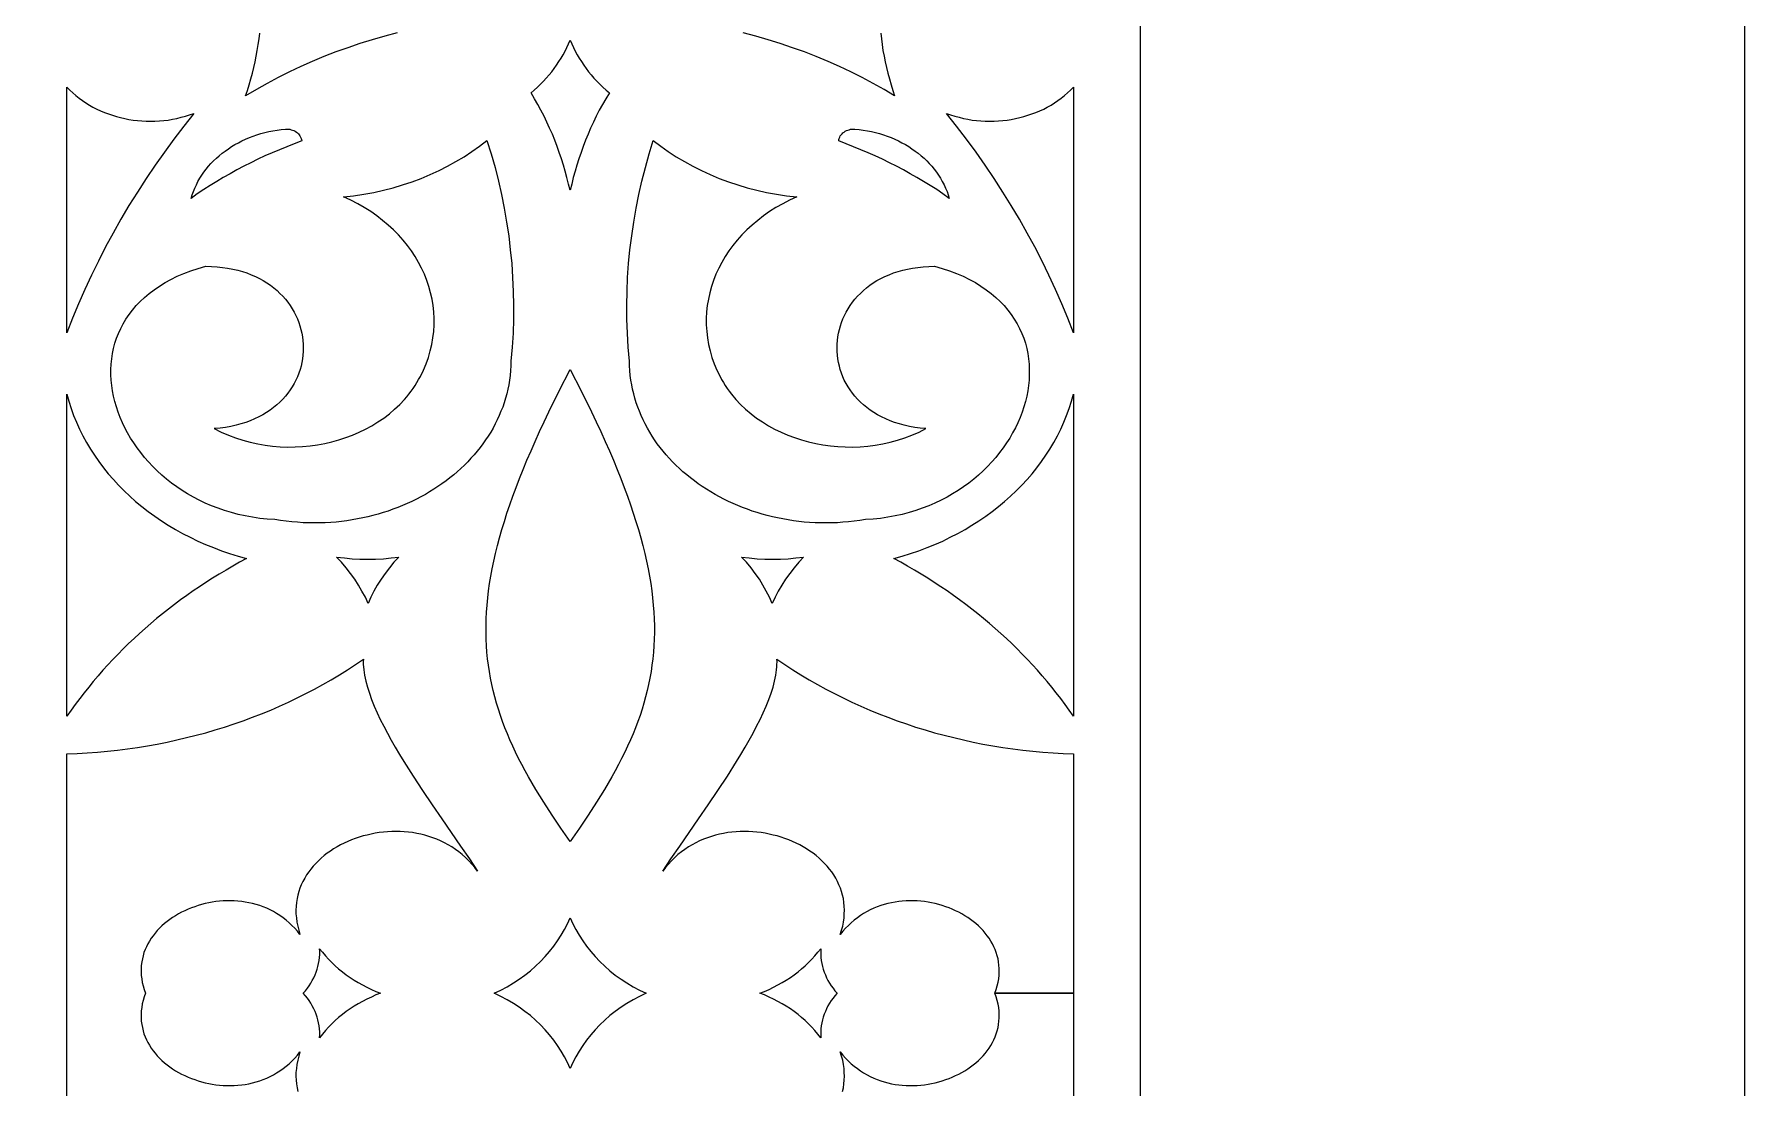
# Model space of a CAD drawing. Extents: x 1336 to 2036, y -730 to 370.
# Drawn here: x 1908.3 to 2035.7, y 115.1 to 193.7 of the extents above; entities that cross this region are included whole.
import ezdxf

# ---------------------------------------------------------------- set-up
doc = ezdxf.new("R2010")
doc.units = 0
doc.layers.add('LAYER_1', color=18, linetype='CONTINUOUS')
doc.layers.add('LAYER_2', color=4, linetype='CONTINUOUS')

msp = doc.modelspace()

# ---------------------------------------------------------------- linework, layer by layer
at = {"layer": 'LAYER_1'}
for points in [[(1335.73, -729.84), (2035.73, -729.84), (2035.73, 370.16), (1335.73, 370.16)], [(1948.23, 193.22), (1948.34, 192.94), (1948.47, 192.67), (1948.61, 192.4), (1948.75, 192.13), (1948.9, 191.87), (1949.06, 191.61), (1949.24, 191.36), (1949.41, 191.11), (1949.6, 190.86), (1949.8, 190.62), (1950, 190.39), (1950.22, 190.16), (1950.44, 189.93), (1950.67, 189.71), (1950.9, 189.49), (1951.15, 189.28), (1950.89, 188.85), (1950.64, 188.42), (1950.4, 187.99), (1950.17, 187.55), (1949.96, 187.1), (1949.75, 186.66), (1949.56, 186.2), (1949.38, 185.75), (1949.2, 185.29), (1949.04, 184.83), (1948.88, 184.37), (1948.73, 183.9), (1948.59, 183.44), (1948.46, 182.97), (1948.34, 182.49), (1948.23, 182.02), (1948.11, 182.49), (1947.99, 182.97), (1947.86, 183.44), (1947.72, 183.9), (1947.58, 184.37), (1947.42, 184.83), (1947.25, 185.29), (1947.08, 185.75), (1946.9, 186.2), (1946.7, 186.66), (1946.5, 187.1), (1946.28, 187.55), (1946.05, 187.99), (1945.82, 188.42), (1945.57, 188.85), (1945.31, 189.28), (1945.55, 189.49), (1945.79, 189.71), (1946.02, 189.93), (1946.24, 190.16), (1946.45, 190.39), (1946.66, 190.62), (1946.85, 190.86), (1947.04, 191.11), (1947.22, 191.36), (1947.39, 191.61), (1947.55, 191.87), (1947.71, 192.13), (1947.85, 192.4), (1947.99, 192.67), (1948.11, 192.94)], [(1910.74, 189.71), (1910.95, 189.49), (1911.17, 189.28), (1911.4, 189.08), (1911.64, 188.89), (1911.89, 188.71), (1912.15, 188.54), (1912.41, 188.37), (1912.68, 188.22), (1912.96, 188.08), (1913.24, 187.95), (1913.53, 187.82), (1913.83, 187.71), (1914.13, 187.61), (1914.43, 187.52), (1914.74, 187.44), (1915.05, 187.37), (1915.36, 187.31), (1915.68, 187.26), (1916, 187.22), (1916.33, 187.19), (1916.65, 187.17), (1916.98, 187.17), (1917.3, 187.18), (1917.63, 187.19), (1917.95, 187.22), (1918.28, 187.26), (1918.6, 187.32), (1918.93, 187.38), (1919.25, 187.46), (1919.57, 187.54), (1919.88, 187.64), (1920.2, 187.75), (1919.44, 186.8), (1918.71, 185.84), (1918, 184.87), (1917.31, 183.89), (1916.64, 182.89), (1915.99, 181.89), (1915.36, 180.88), (1914.76, 179.86), (1914.18, 178.83), (1913.62, 177.8), (1913.08, 176.75), (1912.57, 175.7), (1912.07, 174.64), (1911.6, 173.57), (1911.16, 172.49), (1910.74, 171.41)], [(1985.72, 171.41), (1985.3, 172.49), (1984.85, 173.57), (1984.38, 174.64), (1983.89, 175.7), (1983.38, 176.75), (1982.84, 177.8), (1982.28, 178.83), (1981.7, 179.86), (1981.09, 180.88), (1980.47, 181.89), (1979.82, 182.89), (1979.15, 183.89), (1978.46, 184.87), (1977.75, 185.84), (1977.01, 186.8), (1976.26, 187.75), (1976.57, 187.64), (1976.89, 187.54), (1977.21, 187.46), (1977.53, 187.38), (1977.85, 187.32), (1978.18, 187.26), (1978.5, 187.22), (1978.83, 187.19), (1979.15, 187.18), (1979.48, 187.17), (1979.81, 187.17), (1980.13, 187.19), (1980.45, 187.22), (1980.77, 187.26), (1981.09, 187.31), (1981.41, 187.37), (1981.72, 187.44), (1982.03, 187.52), (1982.33, 187.61), (1982.63, 187.71), (1982.92, 187.82), (1983.21, 187.95), (1983.5, 188.08), (1983.77, 188.22), (1984.05, 188.37), (1984.31, 188.54), (1984.56, 188.71), (1984.81, 188.89), (1985.05, 189.08), (1985.28, 189.28), (1985.51, 189.49), (1985.72, 189.71)], [(1927.02, 186.58), (1927.13, 186.59), (1927.24, 186.58), (1927.35, 186.57), (1927.45, 186.54), (1927.55, 186.51), (1927.65, 186.47), (1927.74, 186.42), (1927.83, 186.36), (1927.91, 186.3), (1927.98, 186.23), (1928.05, 186.15), (1928.1, 186.07), (1928.15, 185.98), (1928.19, 185.89), (1928.21, 185.8), (1928.23, 185.7), (1927.67, 185.49), (1927.12, 185.27), (1926.57, 185.05), (1926.03, 184.82), (1925.49, 184.58), (1924.96, 184.33), (1924.43, 184.08), (1923.91, 183.81), (1923.4, 183.54), (1922.89, 183.26), (1922.39, 182.97), (1921.9, 182.68), (1921.41, 182.38), (1920.93, 182.07), (1920.45, 181.75), (1919.99, 181.42), (1920.07, 181.68), (1920.16, 181.94), (1920.26, 182.19), (1920.38, 182.44), (1920.5, 182.68), (1920.64, 182.92), (1920.79, 183.15), (1920.94, 183.38), (1921.11, 183.6), (1921.29, 183.81), (1921.47, 184.02), (1921.67, 184.22), (1921.87, 184.41), (1922.08, 184.6), (1922.3, 184.78), (1922.53, 184.95), (1922.77, 185.12), (1923.01, 185.28), (1923.26, 185.43), (1923.52, 185.57), (1923.78, 185.71), (1924.05, 185.83), (1924.33, 185.95), (1924.61, 186.06), (1924.89, 186.16), (1925.18, 186.25), (1925.48, 186.33), (1925.78, 186.4), (1926.09, 186.46), (1926.4, 186.51), (1926.71, 186.55)], [(1969.43, 186.58), (1969.75, 186.55), (1970.06, 186.51), (1970.37, 186.46), (1970.67, 186.4), (1970.97, 186.33), (1971.27, 186.25), (1971.56, 186.16), (1971.85, 186.06), (1972.13, 185.95), (1972.41, 185.83), (1972.68, 185.71), (1972.94, 185.57), (1973.2, 185.43), (1973.45, 185.28), (1973.69, 185.12), (1973.92, 184.95), (1974.15, 184.78), (1974.37, 184.6), (1974.59, 184.41), (1974.79, 184.22), (1974.98, 184.02), (1975.17, 183.81), (1975.35, 183.6), (1975.51, 183.38), (1975.67, 183.15), (1975.82, 182.92), (1975.95, 182.68), (1976.08, 182.44), (1976.19, 182.19), (1976.3, 181.94), (1976.39, 181.68), (1976.47, 181.42), (1976, 181.75), (1975.53, 182.07), (1975.05, 182.38), (1974.56, 182.68), (1974.06, 182.97), (1973.56, 183.26), (1973.05, 183.54), (1972.54, 183.81), (1972.02, 184.08), (1971.5, 184.33), (1970.96, 184.58), (1970.43, 184.82), (1969.89, 185.05), (1969.34, 185.27), (1968.78, 185.49), (1968.23, 185.7), (1968.24, 185.8), (1968.27, 185.89), (1968.31, 185.98), (1968.35, 186.07), (1968.41, 186.15), (1968.48, 186.23), (1968.55, 186.3), (1968.63, 186.36), (1968.72, 186.42), (1968.81, 186.47), (1968.91, 186.51), (1969.01, 186.54), (1969.11, 186.57), (1969.22, 186.58), (1969.32, 186.59)], [(1942.03, 185.74), (1942.34, 184.74), (1942.63, 183.73), (1942.88, 182.71), (1943.11, 181.7), (1943.32, 180.68), (1943.49, 179.65), (1943.65, 178.62), (1943.77, 177.59), (1943.87, 176.56), (1943.94, 175.52), (1943.99, 174.49), (1944.01, 173.45), (1944, 172.41), (1943.97, 171.37), (1943.9, 170.33), (1943.82, 169.29), (1943.81, 168.93), (1943.79, 168.58), (1943.75, 168.23), (1943.71, 167.88), (1943.65, 167.53), (1943.58, 167.19), (1943.5, 166.86), (1943.41, 166.52), (1943.31, 166.19), (1943.2, 165.87), (1943.07, 165.55), (1942.94, 165.23), (1942.8, 164.91), (1942.64, 164.61), (1942.48, 164.3), (1942.31, 164), (1942.13, 163.71), (1941.93, 163.42), (1941.73, 163.13), (1941.52, 162.85), (1941.31, 162.58), (1941.08, 162.31), (1940.84, 162.05), (1940.6, 161.79), (1940.35, 161.54), (1940.09, 161.29), (1939.82, 161.05), (1939.55, 160.82), (1939.27, 160.59), (1938.98, 160.37), (1938.68, 160.15), (1938.38, 159.94), (1938.07, 159.74), (1937.76, 159.55), (1937.44, 159.36), (1937.11, 159.18), (1936.78, 159), (1936.44, 158.84), (1936.09, 158.68), (1935.74, 158.53), (1935.39, 158.38), (1935.03, 158.25), (1934.66, 158.12), (1934.3, 158), (1933.92, 157.89), (1933.54, 157.79), (1933.16, 157.69), (1932.78, 157.6), (1932.39, 157.53), (1931.99, 157.46), (1931.6, 157.4), (1931.2, 157.35), (1930.8, 157.3), (1930.39, 157.27), (1929.98, 157.25), (1929.57, 157.23), (1929.16, 157.23), (1928.75, 157.23), (1928.33, 157.25), (1927.91, 157.28), (1927.49, 157.31), (1927.07, 157.36), (1926.65, 157.41), (1926.22, 157.48), (1925.66, 157.52), (1925.1, 157.57), (1924.56, 157.65), (1924.02, 157.75), (1923.5, 157.87), (1922.99, 158), (1922.48, 158.15), (1922, 158.32), (1921.52, 158.5), (1921.05, 158.7), (1920.6, 158.92), (1920.16, 159.15), (1919.73, 159.39), (1919.32, 159.65), (1918.92, 159.92), (1918.53, 160.2), (1918.16, 160.5), (1917.8, 160.8), (1917.46, 161.12), (1917.13, 161.44), (1916.82, 161.78), (1916.52, 162.12), (1916.24, 162.47), (1915.97, 162.83), (1915.72, 163.19), (1915.48, 163.56), (1915.26, 163.94), (1915.06, 164.32), (1914.88, 164.7), (1914.71, 165.09), (1914.56, 165.49), (1914.43, 165.88), (1914.31, 166.28), (1914.22, 166.68), (1914.14, 167.08), (1914.08, 167.48), (1914.04, 167.88), (1914.02, 168.28), (1914.02, 168.67), (1914.04, 169.07), (1914.08, 169.46), (1914.14, 169.85), (1914.22, 170.24), (1914.32, 170.62), (1914.44, 170.99), (1914.58, 171.36), (1914.75, 171.72), (1914.93, 172.08), (1915.14, 172.43), (1915.37, 172.77), (1915.63, 173.1), (1915.9, 173.43), (1916.2, 173.74), (1916.52, 174.04), (1916.87, 174.33), (1917.24, 174.61), (1917.63, 174.88), (1918.05, 175.14), (1918.49, 175.38), (1918.96, 175.61), (1919.45, 175.82), (1919.97, 176.02), (1920.51, 176.2), (1921.08, 176.36), (1921.51, 176.35), (1921.92, 176.33), (1922.32, 176.28), (1922.71, 176.23), (1923.09, 176.15), (1923.46, 176.07), (1923.81, 175.97), (1924.15, 175.86), (1924.47, 175.73), (1924.78, 175.6), (1925.08, 175.45), (1925.37, 175.29), (1925.64, 175.12), (1925.91, 174.94), (1926.15, 174.75), (1926.39, 174.55), (1926.61, 174.34), (1926.82, 174.13), (1927.01, 173.91), (1927.19, 173.68), (1927.36, 173.44), (1927.52, 173.2), (1927.66, 172.95), (1927.79, 172.7), (1927.91, 172.44), (1928.01, 172.18), (1928.1, 171.92), (1928.17, 171.65), (1928.23, 171.38), (1928.28, 171.11), (1928.32, 170.84), (1928.34, 170.56), (1928.35, 170.29), (1928.34, 170.01), (1928.32, 169.74), (1928.29, 169.47), (1928.24, 169.19), (1928.18, 168.92), (1928.11, 168.66), (1928.02, 168.39), (1927.92, 168.13), (1927.8, 167.88), (1927.67, 167.62), (1927.53, 167.38), (1927.37, 167.14), (1927.2, 166.9), (1927.02, 166.67), (1926.82, 166.45), (1926.61, 166.23), (1926.38, 166.03), (1926.14, 165.83), (1925.88, 165.64), (1925.61, 165.46), (1925.33, 165.29), (1925.03, 165.13), (1924.72, 164.98), (1924.4, 164.85), (1924.06, 164.72), (1923.7, 164.61), (1923.34, 164.51), (1922.95, 164.43), (1922.56, 164.35), (1922.15, 164.3), (1921.72, 164.26), (1922.24, 164), (1922.77, 163.77), (1923.3, 163.57), (1923.84, 163.4), (1924.39, 163.25), (1924.95, 163.13), (1925.5, 163.03), (1926.06, 162.96), (1926.62, 162.91), (1927.18, 162.89), (1927.74, 162.9), (1928.3, 162.93), (1928.85, 162.98), (1929.4, 163.05), (1929.94, 163.15), (1930.47, 163.28), (1931, 163.42), (1931.51, 163.59), (1932.02, 163.78), (1932.51, 163.99), (1932.99, 164.23), (1933.46, 164.48), (1933.91, 164.76), (1934.34, 165.05), (1934.76, 165.37), (1935.15, 165.71), (1935.53, 166.07), (1935.89, 166.44), (1936.06, 166.64), (1936.22, 166.84), (1936.38, 167.04), (1936.53, 167.25), (1936.67, 167.47), (1936.81, 167.69), (1936.94, 167.91), (1937.07, 168.14), (1937.3, 168.61), (1937.5, 169.09), (1937.67, 169.57), (1937.81, 170.05), (1937.92, 170.54), (1938, 171.02), (1938.06, 171.51), (1938.09, 171.99), (1938.09, 172.47), (1938.07, 172.96), (1938.01, 173.44), (1937.94, 173.91), (1937.83, 174.38), (1937.7, 174.85), (1937.55, 175.31), (1937.37, 175.76), (1937.16, 176.21), (1936.93, 176.65), (1936.68, 177.08), (1936.4, 177.5), (1936.1, 177.91), (1935.78, 178.31), (1935.43, 178.7), (1935.06, 179.07), (1934.67, 179.43), (1934.26, 179.78), (1933.83, 180.11), (1933.37, 180.43), (1932.89, 180.73), (1932.4, 181.02), (1931.88, 181.28), (1931.34, 181.53), (1932.1, 181.62), (1932.85, 181.73), (1933.59, 181.87), (1934.32, 182.03), (1935.04, 182.21), (1935.75, 182.42), (1936.45, 182.66), (1937.13, 182.91), (1937.8, 183.19), (1938.46, 183.49), (1939.1, 183.82), (1939.72, 184.16), (1940.33, 184.52), (1940.91, 184.91), (1941.48, 185.32)], [(1954.42, 185.74), (1954.97, 185.32), (1955.54, 184.91), (1956.13, 184.52), (1956.74, 184.16), (1957.36, 183.82), (1958, 183.49), (1958.66, 183.19), (1959.33, 182.91), (1960.01, 182.66), (1960.71, 182.42), (1961.41, 182.21), (1962.13, 182.03), (1962.86, 181.87), (1963.6, 181.73), (1964.35, 181.62), (1965.11, 181.53), (1964.57, 181.28), (1964.06, 181.02), (1963.56, 180.73), (1963.08, 180.43), (1962.63, 180.11), (1962.2, 179.78), (1961.78, 179.43), (1961.39, 179.07), (1961.02, 178.7), (1960.68, 178.31), (1960.35, 177.91), (1960.05, 177.5), (1959.78, 177.08), (1959.52, 176.65), (1959.29, 176.21), (1959.09, 175.76), (1958.91, 175.31), (1958.75, 174.85), (1958.62, 174.38), (1958.52, 173.91), (1958.44, 173.44), (1958.39, 172.96), (1958.36, 172.47), (1958.37, 171.99), (1958.4, 171.51), (1958.45, 171.02), (1958.54, 170.54), (1958.65, 170.05), (1958.79, 169.57), (1958.96, 169.09), (1959.16, 168.61), (1959.39, 168.14), (1959.51, 167.91), (1959.65, 167.69), (1959.78, 167.47), (1959.93, 167.25), (1960.08, 167.04), (1960.24, 166.84), (1960.57, 166.44), (1960.92, 166.07), (1961.3, 165.71), (1961.7, 165.37), (1962.11, 165.05), (1962.55, 164.76), (1963, 164.48), (1963.46, 164.23), (1963.94, 163.99), (1964.44, 163.78), (1964.94, 163.59), (1965.46, 163.42), (1965.98, 163.28), (1966.52, 163.15), (1967.06, 163.05), (1967.61, 162.98), (1968.16, 162.93), (1968.72, 162.9), (1969.27, 162.89), (1969.83, 162.91), (1970.39, 162.96), (1970.95, 163.03), (1971.51, 163.13), (1972.06, 163.25), (1972.61, 163.4), (1973.15, 163.57), (1973.69, 163.77), (1974.22, 164), (1974.73, 164.26), (1974.31, 164.3), (1973.9, 164.35), (1973.5, 164.43), (1973.12, 164.51), (1972.75, 164.61), (1972.4, 164.72), (1972.06, 164.85), (1971.73, 164.98), (1971.42, 165.13), (1971.12, 165.29), (1970.84, 165.46), (1970.57, 165.64), (1970.32, 165.83), (1970.08, 166.03), (1969.85, 166.23), (1969.64, 166.45), (1969.44, 166.67), (1969.25, 166.9), (1969.08, 167.14), (1968.93, 167.38), (1968.78, 167.62), (1968.65, 167.88), (1968.54, 168.13), (1968.44, 168.39), (1968.35, 168.66), (1968.28, 168.92), (1968.22, 169.19), (1968.17, 169.47), (1968.14, 169.74), (1968.12, 170.01), (1968.11, 170.29), (1968.12, 170.56), (1968.14, 170.84), (1968.17, 171.11), (1968.22, 171.38), (1968.28, 171.65), (1968.36, 171.92), (1968.45, 172.18), (1968.55, 172.44), (1968.67, 172.7), (1968.79, 172.95), (1968.94, 173.2), (1969.09, 173.44), (1969.26, 173.68), (1969.44, 173.91), (1969.64, 174.13), (1969.85, 174.34), (1970.07, 174.55), (1970.3, 174.75), (1970.55, 174.94), (1970.81, 175.12), (1971.08, 175.29), (1971.37, 175.45), (1971.67, 175.6), (1971.98, 175.73), (1972.31, 175.86), (1972.65, 175.97), (1973, 176.07), (1973.36, 176.15), (1973.74, 176.23), (1974.13, 176.28), (1974.53, 176.33), (1974.95, 176.35), (1975.38, 176.36), (1975.95, 176.2), (1976.49, 176.02), (1977.01, 175.82), (1977.5, 175.61), (1977.97, 175.38), (1978.41, 175.14), (1978.83, 174.88), (1979.22, 174.61), (1979.59, 174.33), (1979.93, 174.04), (1980.26, 173.74), (1980.55, 173.43), (1980.83, 173.1), (1981.08, 172.77), (1981.31, 172.43), (1981.52, 172.08), (1981.71, 171.72), (1981.87, 171.36), (1982.01, 170.99), (1982.14, 170.62), (1982.24, 170.24), (1982.32, 169.85), (1982.38, 169.46), (1982.41, 169.07), (1982.43, 168.67), (1982.43, 168.28), (1982.41, 167.88), (1982.37, 167.48), (1982.31, 167.08), (1982.24, 166.68), (1982.14, 166.28), (1982.03, 165.88), (1981.89, 165.49), (1981.75, 165.09), (1981.58, 164.7), (1981.39, 164.32), (1981.19, 163.94), (1980.97, 163.56), (1980.74, 163.19), (1980.49, 162.83), (1980.22, 162.47), (1979.94, 162.12), (1979.64, 161.78), (1979.32, 161.44), (1979, 161.12), (1978.65, 160.8), (1978.29, 160.5), (1977.92, 160.2), (1977.54, 159.92), (1977.14, 159.65), (1976.72, 159.39), (1976.3, 159.15), (1975.86, 158.92), (1975.4, 158.7), (1974.94, 158.5), (1974.46, 158.32), (1973.97, 158.15), (1973.47, 158), (1972.96, 157.87), (1972.43, 157.75), (1971.9, 157.65), (1971.35, 157.57), (1970.8, 157.52), (1970.23, 157.48), (1969.81, 157.41), (1969.39, 157.36), (1968.96, 157.31), (1968.55, 157.28), (1968.13, 157.25), (1967.71, 157.23), (1967.3, 157.23), (1966.88, 157.23), (1966.47, 157.25), (1966.06, 157.27), (1965.66, 157.3), (1965.26, 157.35), (1964.86, 157.4), (1964.46, 157.46), (1964.07, 157.53), (1963.68, 157.6), (1963.29, 157.69), (1962.91, 157.79), (1962.53, 157.89), (1962.16, 158), (1961.79, 158.12), (1961.43, 158.25), (1961.07, 158.38), (1960.71, 158.53), (1960.36, 158.68), (1960.02, 158.84), (1959.68, 159), (1959.35, 159.18), (1959.02, 159.36), (1958.7, 159.55), (1958.38, 159.74), (1958.07, 159.94), (1957.77, 160.15), (1957.48, 160.37), (1957.19, 160.59), (1956.91, 160.82), (1956.63, 161.05), (1956.36, 161.29), (1956.11, 161.54), (1955.85, 161.79), (1955.61, 162.05), (1955.38, 162.31), (1955.15, 162.58), (1954.93, 162.85), (1954.72, 163.13), (1954.52, 163.42), (1954.33, 163.71), (1954.15, 164), (1953.98, 164.3), (1953.81, 164.61), (1953.66, 164.91), (1953.52, 165.23), (1953.38, 165.55), (1953.26, 165.87), (1953.15, 166.19), (1953.05, 166.52), (1952.96, 166.86), (1952.88, 167.19), (1952.81, 167.53), (1952.75, 167.88), (1952.7, 168.23), (1952.67, 168.58), (1952.65, 168.93), (1952.64, 169.29), (1952.55, 170.33), (1952.49, 171.37), (1952.46, 172.41), (1952.45, 173.45), (1952.47, 174.49), (1952.51, 175.52), (1952.58, 176.56), (1952.68, 177.59), (1952.81, 178.62), (1952.96, 179.65), (1953.14, 180.68), (1953.34, 181.7), (1953.57, 182.71), (1953.83, 183.73), (1954.11, 184.74)], [(1948.23, 168.67), (1949.05, 167.07), (1949.81, 165.52), (1950.17, 164.77), (1950.51, 164.04), (1950.84, 163.31), (1951.15, 162.6), (1951.45, 161.9), (1951.73, 161.21), (1952, 160.54), (1952.25, 159.88), (1952.49, 159.23), (1952.72, 158.58), (1952.93, 157.95), (1953.13, 157.34), (1953.31, 156.73), (1953.49, 156.13), (1953.64, 155.54), (1953.79, 154.95), (1953.92, 154.38), (1954.03, 153.82), (1954.14, 153.26), (1954.23, 152.71), (1954.3, 152.17), (1954.37, 151.64), (1954.42, 151.11), (1954.46, 150.59), (1954.48, 150.08), (1954.5, 149.57), (1954.5, 149.07), (1954.49, 148.57), (1954.46, 148.07), (1954.43, 147.59), (1954.38, 147.1), (1954.32, 146.62), (1954.25, 146.15), (1954.16, 145.67), (1954.07, 145.2), (1953.96, 144.74), (1953.85, 144.27), (1953.72, 143.81), (1953.58, 143.35), (1953.43, 142.89), (1953.26, 142.43), (1953.09, 141.97), (1952.91, 141.51), (1952.71, 141.06), (1952.51, 140.6), (1952.29, 140.14), (1952.06, 139.68), (1951.83, 139.22), (1951.58, 138.76), (1951.33, 138.3), (1950.78, 137.36), (1950.2, 136.42), (1949.58, 135.46), (1948.92, 134.49), (1948.23, 133.49), (1947.53, 134.49), (1946.88, 135.46), (1946.26, 136.42), (1945.67, 137.36), (1945.13, 138.3), (1944.87, 138.76), (1944.63, 139.22), (1944.39, 139.68), (1944.16, 140.14), (1943.95, 140.6), (1943.74, 141.06), (1943.55, 141.51), (1943.37, 141.97), (1943.19, 142.43), (1943.03, 142.89), (1942.88, 143.35), (1942.74, 143.81), (1942.61, 144.27), (1942.49, 144.74), (1942.39, 145.2), (1942.29, 145.67), (1942.21, 146.15), (1942.14, 146.62), (1942.08, 147.1), (1942.03, 147.59), (1941.99, 148.07), (1941.97, 148.57), (1941.96, 149.07), (1941.96, 149.57), (1941.97, 150.08), (1942, 150.59), (1942.04, 151.11), (1942.09, 151.64), (1942.15, 152.17), (1942.23, 152.71), (1942.32, 153.26), (1942.42, 153.82), (1942.54, 154.38), (1942.67, 154.95), (1942.81, 155.54), (1942.97, 156.13), (1943.14, 156.73), (1943.33, 157.34), (1943.52, 157.95), (1943.74, 158.58), (1943.96, 159.23), (1944.2, 159.88), (1944.46, 160.54), (1944.73, 161.21), (1945.01, 161.9), (1945.31, 162.6), (1945.62, 163.31), (1945.95, 164.04), (1946.29, 164.77), (1946.65, 165.52), (1947.41, 167.07)], [(1910.73, 166.84), (1910.88, 166.3), (1911.05, 165.77), (1911.24, 165.24), (1911.45, 164.73), (1911.68, 164.22), (1911.93, 163.72), (1912.2, 163.23), (1912.49, 162.74), (1912.79, 162.27), (1913.12, 161.8), (1913.46, 161.34), (1913.82, 160.9), (1914.2, 160.46), (1914.59, 160.04), (1915, 159.62), (1915.42, 159.22), (1915.86, 158.83), (1916.32, 158.45), (1916.79, 158.08), (1917.28, 157.73), (1917.78, 157.39), (1918.29, 157.06), (1918.82, 156.74), (1919.36, 156.44), (1919.91, 156.16), (1920.48, 155.88), (1921.06, 155.63), (1921.65, 155.39), (1922.25, 155.16), (1922.86, 154.95), (1923.49, 154.76), (1924.12, 154.58), (1923.6, 154.3), (1923.09, 154.01), (1922.59, 153.72), (1922.09, 153.42), (1921.59, 153.11), (1921.1, 152.8), (1920.62, 152.48), (1920.15, 152.16), (1919.68, 151.83), (1919.21, 151.49), (1918.76, 151.15), (1918.31, 150.81), (1917.86, 150.46), (1917.42, 150.1), (1916.99, 149.74), (1916.57, 149.37), (1916.15, 149), (1915.74, 148.62), (1915.33, 148.24), (1914.94, 147.85), (1914.55, 147.46), (1914.16, 147.06), (1913.79, 146.66), (1913.42, 146.25), (1913.06, 145.84), (1912.7, 145.42), (1912.36, 145), (1912.02, 144.57), (1911.69, 144.14), (1911.36, 143.71), (1911.05, 143.27), (1910.74, 142.82)], [(1985.72, 142.82), (1985.41, 143.27), (1985.09, 143.71), (1984.77, 144.14), (1984.44, 144.57), (1984.1, 145), (1983.75, 145.42), (1983.4, 145.84), (1983.04, 146.25), (1982.67, 146.66), (1982.29, 147.06), (1981.91, 147.46), (1981.52, 147.85), (1981.12, 148.24), (1980.72, 148.62), (1980.31, 149), (1979.89, 149.37), (1979.46, 149.74), (1979.03, 150.1), (1978.59, 150.46), (1978.15, 150.81), (1977.7, 151.15), (1977.24, 151.49), (1976.78, 151.83), (1976.31, 152.16), (1975.83, 152.48), (1975.35, 152.8), (1974.86, 153.11), (1974.37, 153.42), (1973.87, 153.72), (1973.36, 154.01), (1972.85, 154.3), (1972.34, 154.58), (1972.97, 154.76), (1973.59, 154.95), (1974.21, 155.16), (1974.81, 155.39), (1975.4, 155.63), (1975.98, 155.88), (1976.54, 156.16), (1977.1, 156.44), (1977.64, 156.74), (1978.16, 157.06), (1978.68, 157.39), (1979.18, 157.73), (1979.66, 158.08), (1980.14, 158.45), (1980.59, 158.83), (1981.03, 159.22), (1981.46, 159.62), (1981.87, 160.04), (1982.26, 160.46), (1982.64, 160.9), (1983, 161.34), (1983.34, 161.8), (1983.66, 162.27), (1983.97, 162.74), (1984.26, 163.23), (1984.52, 163.72), (1984.77, 164.22), (1985, 164.73), (1985.21, 165.24), (1985.4, 165.77), (1985.57, 166.3), (1985.72, 166.84)], [(1935.46, 154.69), (1935.1, 154.3), (1934.76, 153.89), (1934.44, 153.47), (1934.14, 153.04), (1933.86, 152.6), (1933.61, 152.15), (1933.39, 151.69), (1933.18, 151.22), (1932.97, 151.69), (1932.72, 152.15), (1932.46, 152.59), (1932.18, 153.03), (1931.87, 153.47), (1931.54, 153.89), (1931.2, 154.3), (1930.83, 154.69), (1931.41, 154.62), (1931.99, 154.56), (1932.57, 154.53), (1933.15, 154.52), (1933.73, 154.53), (1934.31, 154.56), (1934.89, 154.62)], [(1965.62, 154.69), (1965.26, 154.3), (1964.91, 153.89), (1964.58, 153.47), (1964.28, 153.03), (1963.99, 152.59), (1963.73, 152.15), (1963.49, 151.69), (1963.27, 151.22), (1963.07, 151.69), (1962.84, 152.15), (1962.59, 152.6), (1962.32, 153.04), (1962.02, 153.47), (1961.7, 153.89), (1961.36, 154.3), (1960.99, 154.69), (1961.57, 154.62), (1962.15, 154.56), (1962.73, 154.53), (1963.31, 154.52), (1963.89, 154.53), (1964.47, 154.56), (1965.05, 154.62)], [(1963.63, 147.08), (1964.22, 146.68), (1964.81, 146.29), (1965.42, 145.91), (1966.03, 145.55), (1966.65, 145.19), (1967.28, 144.84), (1967.92, 144.51), (1968.56, 144.19), (1969.21, 143.88), (1969.87, 143.58), (1970.54, 143.29), (1971.21, 143.01), (1971.89, 142.75), (1972.58, 142.49), (1973.27, 142.25), (1973.96, 142.02), (1974.67, 141.81), (1975.37, 141.6), (1976.09, 141.41), (1976.8, 141.23), (1977.53, 141.06), (1978.25, 140.9), (1978.98, 140.75), (1979.72, 140.62), (1980.46, 140.5), (1981.2, 140.4), (1981.95, 140.3), (1982.69, 140.22), (1983.45, 140.15), (1984.2, 140.09), (1984.96, 140.05), (1985.71, 140.02), (1985.71, 122.19), (1979.87, 122.19), (1979.96, 122.46), (1980.04, 122.73), (1980.1, 123), (1980.15, 123.26), (1980.18, 123.52), (1980.19, 123.77), (1980.19, 124.02), (1980.17, 124.27), (1980.14, 124.51), (1980.1, 124.75), (1980.04, 124.98), (1979.97, 125.21), (1979.89, 125.43), (1979.79, 125.65), (1979.69, 125.87), (1979.57, 126.07), (1979.44, 126.28), (1979.3, 126.47), (1979.15, 126.67), (1978.99, 126.85), (1978.82, 127.03), (1978.64, 127.2), (1978.45, 127.37), (1978.26, 127.53), (1978.05, 127.68), (1977.84, 127.83), (1977.63, 127.96), (1977.4, 128.09), (1977.17, 128.22), (1976.94, 128.33), (1976.69, 128.44), (1976.45, 128.54), (1976.2, 128.63), (1975.94, 128.72), (1975.68, 128.79), (1975.42, 128.86), (1975.15, 128.92), (1974.89, 128.97), (1974.62, 129.01), (1974.34, 129.04), (1974.07, 129.06), (1973.8, 129.07), (1973.52, 129.07), (1973.25, 129.06), (1972.97, 129.04), (1972.7, 129.01), (1972.43, 128.98), (1972.16, 128.93), (1971.89, 128.87), (1971.62, 128.79), (1971.36, 128.71), (1971.1, 128.62), (1970.84, 128.51), (1970.58, 128.4), (1970.34, 128.27), (1970.09, 128.13), (1969.85, 127.98), (1969.62, 127.81), (1969.39, 127.63), (1969.17, 127.44), (1968.95, 127.24), (1968.75, 127.03), (1968.55, 126.8), (1968.35, 126.56), (1968.45, 126.87), (1968.53, 127.18), (1968.59, 127.49), (1968.63, 127.79), (1968.65, 128.09), (1968.66, 128.38), (1968.65, 128.67), (1968.62, 128.95), (1968.58, 129.23), (1968.52, 129.5), (1968.44, 129.76), (1968.36, 130.02), (1968.25, 130.27), (1968.14, 130.52), (1968.01, 130.76), (1967.86, 131), (1967.71, 131.22), (1967.54, 131.44), (1967.37, 131.66), (1967.18, 131.86), (1966.98, 132.06), (1966.77, 132.25), (1966.55, 132.44), (1966.32, 132.61), (1966.09, 132.78), (1965.84, 132.94), (1965.59, 133.09), (1965.33, 133.23), (1965.07, 133.36), (1964.79, 133.49), (1964.52, 133.61), (1964.23, 133.71), (1963.94, 133.81), (1963.65, 133.9), (1963.36, 133.97), (1963.06, 134.04), (1962.75, 134.1), (1962.45, 134.15), (1962.14, 134.19), (1961.83, 134.21), (1961.52, 134.23), (1961.21, 134.24), (1960.9, 134.23), (1960.59, 134.21), (1960.28, 134.19), (1959.97, 134.15), (1959.66, 134.09), (1959.35, 134.03), (1959.05, 133.96), (1958.75, 133.87), (1958.46, 133.77), (1958.16, 133.66), (1957.87, 133.53), (1957.59, 133.4), (1957.31, 133.25), (1957.04, 133.08), (1956.78, 132.9), (1956.52, 132.71), (1956.26, 132.51), (1956.02, 132.29), (1955.78, 132.06), (1955.56, 131.81), (1955.34, 131.55), (1955.13, 131.28), (1955.73, 132.19), (1956.39, 133.15), (1957.79, 135.18), (1958.51, 136.23), (1959.23, 137.3), (1959.94, 138.37), (1960.62, 139.45), (1960.94, 139.98), (1961.26, 140.51), (1961.56, 141.04), (1961.85, 141.56), (1962.12, 142.08), (1962.38, 142.59), (1962.61, 143.09), (1962.83, 143.58), (1963.02, 144.07), (1963.19, 144.54), (1963.34, 145), (1963.45, 145.44), (1963.54, 145.88), (1963.6, 146.29), (1963.62, 146.5), (1963.63, 146.69), (1963.64, 146.89)], [(1948.23, 127.81), (1948.43, 127.36), (1948.65, 126.93), (1948.9, 126.5), (1949.16, 126.09), (1949.45, 125.68), (1949.76, 125.29), (1950.09, 124.91), (1950.43, 124.55), (1950.8, 124.2), (1951.19, 123.86), (1951.59, 123.54), (1952.02, 123.23), (1952.46, 122.95), (1952.92, 122.67), (1953.39, 122.42), (1953.88, 122.18), (1953.39, 121.95), (1952.92, 121.7), (1952.46, 121.42), (1952.02, 121.14), (1951.59, 120.83), (1951.19, 120.51), (1950.8, 120.17), (1950.43, 119.82), (1950.09, 119.45), (1949.76, 119.08), (1949.45, 118.68), (1949.16, 118.28), (1948.9, 117.87), (1948.65, 117.44), (1948.43, 117.01), (1948.23, 116.56), (1948.03, 117.01), (1947.8, 117.44), (1947.56, 117.87), (1947.29, 118.28), (1947, 118.68), (1946.7, 119.08), (1946.37, 119.45), (1946.02, 119.82), (1945.65, 120.17), (1945.27, 120.51), (1944.86, 120.83), (1944.44, 121.14), (1944, 121.42), (1943.54, 121.7), (1943.06, 121.95), (1942.57, 122.18), (1943.06, 122.42), (1943.54, 122.67), (1944, 122.95), (1944.44, 123.23), (1944.86, 123.54), (1945.27, 123.86), (1945.65, 124.2), (1946.02, 124.55), (1946.37, 124.91), (1946.7, 125.29), (1947, 125.68), (1947.29, 126.09), (1947.56, 126.5), (1947.8, 126.93), (1948.03, 127.36)], [(1929.56, 125.5), (1929.77, 125.24), (1929.99, 124.97), (1930.22, 124.72), (1930.47, 124.47), (1930.72, 124.23), (1930.98, 124), (1931.26, 123.78), (1931.54, 123.56), (1931.83, 123.36), (1932.13, 123.16), (1932.44, 122.98), (1932.76, 122.8), (1933.08, 122.63), (1933.42, 122.47), (1933.76, 122.32), (1934.1, 122.18), (1933.76, 122.05), (1933.42, 121.9), (1933.08, 121.74), (1932.76, 121.57), (1932.44, 121.39), (1932.13, 121.21), (1931.83, 121.01), (1931.54, 120.81), (1931.26, 120.59), (1930.98, 120.37), (1930.72, 120.14), (1930.47, 119.9), (1930.22, 119.65), (1929.99, 119.4), (1929.77, 119.13), (1929.56, 118.86), (1929.57, 119.09), (1929.57, 119.31), (1929.55, 119.53), (1929.52, 119.75), (1929.48, 119.97), (1929.43, 120.19), (1929.37, 120.4), (1929.3, 120.62), (1929.22, 120.82), (1929.13, 121.03), (1929.02, 121.23), (1928.91, 121.43), (1928.78, 121.63), (1928.65, 121.82), (1928.5, 122), (1928.35, 122.18), (1928.5, 122.37), (1928.65, 122.55), (1928.78, 122.74), (1928.91, 122.94), (1929.02, 123.14), (1929.13, 123.34), (1929.22, 123.55), (1929.3, 123.75), (1929.37, 123.97), (1929.43, 124.18), (1929.48, 124.4), (1929.52, 124.62), (1929.55, 124.84), (1929.57, 125.06), (1929.57, 125.28)], [(1966.89, 125.5), (1966.89, 125.28), (1966.89, 125.06), (1966.91, 124.84), (1966.93, 124.62), (1966.97, 124.4), (1967.02, 124.18), (1967.08, 123.97), (1967.15, 123.75), (1967.24, 123.55), (1967.33, 123.34), (1967.43, 123.14), (1967.55, 122.94), (1967.67, 122.74), (1967.81, 122.55), (1967.95, 122.37), (1968.11, 122.18), (1967.95, 122), (1967.81, 121.82), (1967.67, 121.63), (1967.55, 121.43), (1967.43, 121.23), (1967.33, 121.03), (1967.24, 120.82), (1967.15, 120.62), (1967.08, 120.4), (1967.02, 120.19), (1966.97, 119.97), (1966.93, 119.75), (1966.91, 119.53), (1966.89, 119.31), (1966.89, 119.09), (1966.89, 118.86), (1966.68, 119.13), (1966.46, 119.4), (1966.23, 119.65), (1965.99, 119.9), (1965.74, 120.14), (1965.47, 120.37), (1965.2, 120.59), (1964.92, 120.81), (1964.63, 121.01), (1964.32, 121.21), (1964.02, 121.39), (1963.7, 121.57), (1963.37, 121.74), (1963.04, 121.9), (1962.7, 122.05), (1962.35, 122.18), (1962.7, 122.32), (1963.04, 122.47), (1963.37, 122.63), (1963.7, 122.8), (1964.02, 122.98), (1964.32, 123.16), (1964.63, 123.36), (1964.92, 123.56), (1965.2, 123.78), (1965.47, 124), (1965.74, 124.23), (1965.99, 124.47), (1966.23, 124.72), (1966.46, 124.97), (1966.68, 125.24)]]:
    msp.add_lwpolyline(points, close=True, dxfattribs=at)
for points in [[(1935.34, 193.75), (1934.41, 193.5), (1933.48, 193.24), (1932.57, 192.96), (1931.67, 192.65), (1930.77, 192.33), (1929.89, 191.99), (1929.02, 191.63), (1928.16, 191.24), (1927.31, 190.84), (1926.48, 190.42), (1925.65, 189.98), (1924.85, 189.53), (1924.05, 189.05), (1924.19, 189.47), (1924.32, 189.89), (1924.45, 190.32), (1924.56, 190.74), (1924.66, 191.17), (1924.76, 191.59), (1924.84, 192.02), (1924.92, 192.45), (1924.99, 192.88), (1925.05, 193.31), (1925.1, 193.74)], [(1971.36, 193.74), (1971.41, 193.31), (1971.47, 192.88), (1971.53, 192.45), (1971.61, 192.02), (1971.7, 191.59), (1971.79, 191.17), (1971.9, 190.74), (1972.01, 190.32), (1972.13, 189.89), (1972.26, 189.47), (1972.4, 189.05), (1971.61, 189.53), (1970.8, 189.98), (1969.98, 190.42), (1969.14, 190.84), (1968.3, 191.24), (1967.44, 191.63), (1966.56, 191.99), (1965.68, 192.33), (1964.79, 192.65), (1963.88, 192.96), (1962.97, 193.24), (1962.05, 193.5), (1961.12, 193.75)], [(1910.74, 104.35), (1910.74, 122.18), (1910.74, 140.02), (1911.5, 140.05), (1912.26, 140.09), (1913.01, 140.15), (1913.76, 140.22), (1914.51, 140.3), (1915.26, 140.4), (1916, 140.5), (1916.74, 140.62), (1917.47, 140.75), (1918.2, 140.9), (1918.93, 141.06), (1919.65, 141.23), (1920.37, 141.41), (1921.08, 141.6), (1921.79, 141.81), (1922.49, 142.02), (1923.19, 142.25), (1923.88, 142.49), (1924.57, 142.75), (1925.24, 143.01), (1925.92, 143.29), (1926.58, 143.58), (1927.24, 143.88), (1927.89, 144.19), (1928.54, 144.51), (1929.18, 144.84), (1929.8, 145.19), (1930.43, 145.55), (1931.04, 145.91), (1931.64, 146.29), (1932.24, 146.68), (1932.83, 147.08), (1932.82, 146.89), (1932.82, 146.69), (1932.83, 146.5), (1932.85, 146.29), (1932.91, 145.88), (1933, 145.44), (1933.12, 145), (1933.27, 144.54), (1933.44, 144.07), (1933.63, 143.58), (1933.84, 143.09), (1934.08, 142.59), (1934.34, 142.08), (1934.61, 141.56), (1934.9, 141.04), (1935.2, 140.51), (1935.51, 139.98), (1935.84, 139.45), (1936.52, 138.37), (1937.23, 137.3), (1937.95, 136.23), (1938.67, 135.18), (1940.07, 133.15), (1940.72, 132.19), (1941.33, 131.28), (1941.12, 131.55), (1940.9, 131.81), (1940.67, 132.06), (1940.44, 132.29), (1940.19, 132.51), (1939.94, 132.71), (1939.68, 132.9), (1939.41, 133.08), (1939.14, 133.25), (1938.86, 133.4), (1938.58, 133.53), (1938.29, 133.66), (1938, 133.77), (1937.7, 133.87), (1937.4, 133.96), (1937.1, 134.03), (1936.8, 134.09), (1936.49, 134.15), (1936.18, 134.19), (1935.87, 134.21), (1935.56, 134.23), (1935.25, 134.24), (1934.94, 134.23), (1934.63, 134.21), (1934.32, 134.19), (1934.01, 134.15), (1933.7, 134.1), (1933.4, 134.04), (1933.1, 133.97), (1932.8, 133.9), (1932.51, 133.81), (1932.22, 133.71), (1931.94, 133.61), (1931.66, 133.49), (1931.39, 133.36), (1931.12, 133.23), (1930.87, 133.09), (1930.61, 132.94), (1930.37, 132.78), (1930.13, 132.61), (1929.91, 132.44), (1929.69, 132.25), (1929.48, 132.06), (1929.28, 131.86), (1929.09, 131.66), (1928.91, 131.44), (1928.75, 131.22), (1928.59, 131), (1928.45, 130.76), (1928.32, 130.52), (1928.2, 130.27), (1928.1, 130.02), (1928.01, 129.76), (1927.94, 129.5), (1927.88, 129.23), (1927.84, 128.95), (1927.81, 128.67), (1927.8, 128.38), (1927.8, 128.09), (1927.83, 127.79), (1927.87, 127.49), (1927.93, 127.18), (1928.01, 126.87), (1928.1, 126.56), (1927.91, 126.8), (1927.71, 127.03), (1927.5, 127.24), (1927.29, 127.44), (1927.07, 127.63), (1926.84, 127.81), (1926.6, 127.98), (1926.36, 128.13), (1926.12, 128.27), (1925.87, 128.4), (1925.62, 128.51), (1925.36, 128.62), (1925.1, 128.71), (1924.83, 128.79), (1924.57, 128.87), (1924.3, 128.93), (1924.03, 128.98), (1923.76, 129.01), (1923.48, 129.04), (1923.21, 129.06), (1922.93, 129.07), (1922.66, 129.07), (1922.38, 129.06), (1922.11, 129.04), (1921.84, 129.01), (1921.57, 128.97), (1921.3, 128.92), (1921.04, 128.86), (1920.77, 128.79), (1920.51, 128.72), (1920.26, 128.63), (1920.01, 128.54), (1919.76, 128.44), (1919.52, 128.33), (1919.28, 128.22), (1919.05, 128.09), (1918.83, 127.96), (1918.61, 127.82), (1918.4, 127.68), (1918.2, 127.53), (1918, 127.37), (1917.82, 127.2), (1917.64, 127.03), (1917.47, 126.85), (1917.31, 126.66), (1917.16, 126.47), (1917.02, 126.28), (1916.89, 126.07), (1916.77, 125.86), (1916.66, 125.65), (1916.57, 125.43), (1916.48, 125.21), (1916.41, 124.98), (1916.36, 124.75), (1916.31, 124.51), (1916.28, 124.26), (1916.27, 124.02), (1916.26, 123.77), (1916.28, 123.51), (1916.31, 123.25), (1916.35, 122.99), (1916.42, 122.73), (1916.49, 122.46), (1916.59, 122.18), (1916.49, 121.91), (1916.42, 121.64), (1916.35, 121.38), (1916.31, 121.12), (1916.28, 120.86), (1916.26, 120.6), (1916.27, 120.35), (1916.28, 120.11), (1916.31, 119.86), (1916.36, 119.62), (1916.41, 119.39), (1916.48, 119.16), (1916.57, 118.94), (1916.66, 118.72), (1916.77, 118.51), (1916.89, 118.3), (1917.02, 118.09), (1917.16, 117.9), (1917.31, 117.71), (1917.47, 117.52), (1917.64, 117.34), (1917.82, 117.17), (1918, 117), (1918.2, 116.84), (1918.4, 116.69), (1918.61, 116.55), (1918.83, 116.41), (1919.05, 116.28), (1919.28, 116.15), (1919.52, 116.04), (1919.76, 115.93), (1920.01, 115.83), (1920.26, 115.74), (1920.51, 115.65), (1920.77, 115.58), (1921.04, 115.51), (1921.3, 115.45), (1921.57, 115.4), (1921.84, 115.36), (1922.11, 115.33), (1922.38, 115.31), (1922.66, 115.3), (1922.93, 115.3), (1923.21, 115.31), (1923.48, 115.33), (1923.76, 115.36), (1924.03, 115.39), (1924.3, 115.44), (1924.57, 115.5), (1924.83, 115.58), (1925.1, 115.66), (1925.36, 115.75), (1925.62, 115.86), (1925.87, 115.97), (1926.12, 116.1), (1926.36, 116.24), (1926.6, 116.39), (1926.84, 116.56), (1927.07, 116.74), (1927.29, 116.92), (1927.5, 117.13), (1927.71, 117.34), (1927.91, 117.57), (1928.1, 117.81), (1928.01, 117.5), (1927.93, 117.19), (1927.87, 116.88), (1927.83, 116.58), (1927.8, 116.28), (1927.8, 115.99), (1927.81, 115.7), (1927.84, 115.42), (1927.88, 115.14), (1927.94, 114.87)], [(1968.52, 114.87), (1968.58, 115.14), (1968.62, 115.42), (1968.65, 115.7), (1968.66, 115.99), (1968.65, 116.28), (1968.63, 116.58), (1968.59, 116.88), (1968.53, 117.19), (1968.45, 117.5), (1968.35, 117.81), (1968.55, 117.57), (1968.75, 117.34), (1968.95, 117.13), (1969.17, 116.92), (1969.39, 116.74), (1969.62, 116.56), (1969.85, 116.39), (1970.09, 116.24), (1970.34, 116.1), (1970.58, 115.97), (1970.84, 115.86), (1971.1, 115.75), (1971.36, 115.66), (1971.62, 115.58), (1971.89, 115.5), (1972.16, 115.44), (1972.43, 115.39), (1972.7, 115.36), (1972.97, 115.33), (1973.25, 115.31), (1973.52, 115.3), (1973.8, 115.3), (1974.07, 115.31), (1974.34, 115.33), (1974.62, 115.36), (1974.89, 115.4), (1975.15, 115.45), (1975.42, 115.51), (1975.68, 115.58), (1975.94, 115.65), (1976.2, 115.74), (1976.45, 115.83), (1976.69, 115.93), (1976.94, 116.04), (1977.17, 116.15), (1977.4, 116.28), (1977.63, 116.41), (1977.84, 116.54), (1978.05, 116.69), (1978.26, 116.84), (1978.45, 117), (1978.64, 117.17), (1978.82, 117.34), (1978.99, 117.52), (1979.15, 117.7), (1979.3, 117.9), (1979.44, 118.09), (1979.57, 118.29), (1979.69, 118.5), (1979.79, 118.72), (1979.89, 118.94), (1979.97, 119.16), (1980.04, 119.39), (1980.1, 119.62), (1980.14, 119.86), (1980.17, 120.1), (1980.19, 120.35), (1980.19, 120.6), (1980.18, 120.85), (1980.15, 121.11), (1980.1, 121.37), (1980.04, 121.64), (1979.96, 121.91), (1979.87, 122.18), (1985.71, 122.18), (1985.71, 104.35)]]:
    msp.add_lwpolyline(points, dxfattribs=at)
at = {"layer": 'LAYER_2'}
msp.add_lwpolyline([(1990.72, -684.83), (1990.72, 325.15), (1380.73, 325.15), (1380.73, -684.83)], close=True, dxfattribs=at)

doc.saveas('drawing.dxf')
